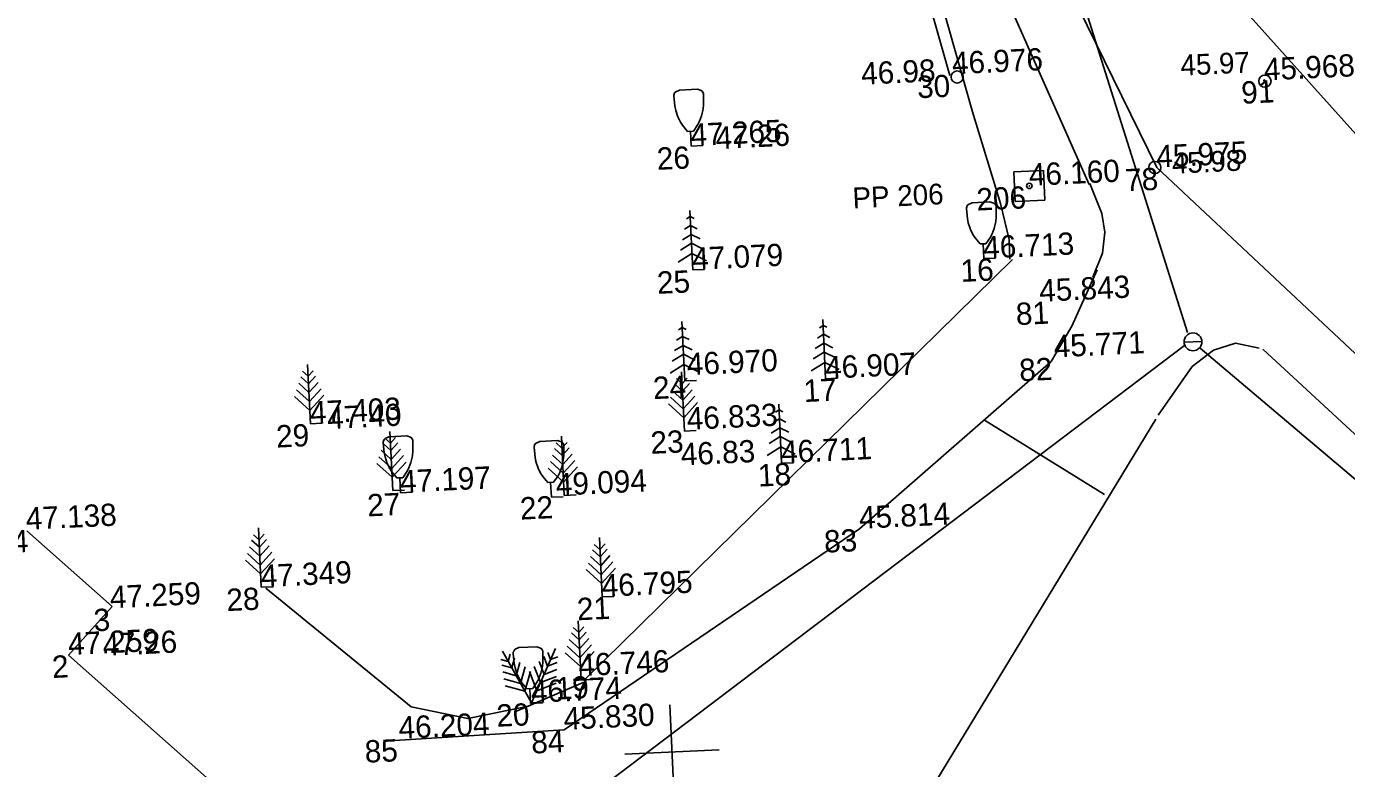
# Model space of a CAD drawing. Extents: x 641801 to 642265, y 6456380 to 6456844.
# Drawn here: x 641999.2 to 642043.68, y 6456440.19 to 6456465.2 of the extents above; entities that cross this region are included whole.
import ezdxf

# ---------------------------------------------------------------- set-up
doc = ezdxf.new("R2010")
doc.units = 0
for name, color, linetype in [('Default', 7, 'Continuous'), ('Level 1', 7, 'Continuous'), ('Level 10', 7, 'Continuous'), ('Level 14', 7, 'Continuous'), ('Level 15', 7, 'Continuous'), ('Level 3', 7, 'Continuous'), ('Level 30', 7, 'Continuous'), ('Level 42', 7, 'Continuous'), ('Level 5', 7, 'Continuous'), ('Level 54', 7, 'Continuous'), ('Level 57', 7, 'Continuous'), ('Level 58', 7, 'Continuous'), ('Level 59', 7, 'Continuous'), ('Level 60', 7, 'Continuous'), ('Level 62', 7, 'Continuous'), ('Level 63', 7, 'Continuous')]:
    doc.layers.add(name, color=color, linetype=linetype)

# ---------------------------------------------------------------- blocks, each defined once
blk = doc.blocks.new('VPP')
at = {"layer": 'Default'}
blk.add_lwpolyline([(-50, 50), (50, 50), (50, -50), (-50, -50)], close=True, dxfattribs=at)
blk.add_circle((0, 0), 9.23, dxfattribs=at)
blk = doc.blocks.new('RING_1')
at = {"layer": 'Level 54'}
blk.add_circle((0, 0), 222, dxfattribs=at)

msp = doc.modelspace()

# ---------------------------------------------------------------- linework, layer by layer
at = {"layer": 'Level 1'}
for p, q in [((642002.089, 6456445.656), (641999.217, 6456448.202)), ((642000.621, 6456444.019), (642002.089, 6456445.656)), ((642011.531, 6456434.352), (642000.621, 6456444.019))]:
    msp.add_line(p, q, dxfattribs=at)
at = {"layer": 'Level 10'}
for p, q in [((642024.825, 6456482.835), (642030.311, 6456463.546)), ((642030.311, 6456463.546), (642030.311, 6456463.546)), ((642021.207, 6456463.049), (642021.807, 6456463.077)), ((642021.473, 6456461.66), (642021.673, 6456461.669)), ((642021.596, 6456461.165), (642021.573, 6456461.665)), ((642021.596, 6456461.165), (642021.996, 6456461.184)), ((642021.651, 6456456.991), (642021.557, 6456458.989)), ((642031.066, 6456459.256), (642031.665, 6456459.284)), ((642021.581, 6456458.489), (642021.374, 6456458.362)), ((642021.566, 6456458.789), (642021.444, 6456458.713)), ((642021.566, 6456458.789), (642021.696, 6456458.725)), ((642021.581, 6456458.489), (642021.798, 6456458.382)), ((642021.595, 6456458.19), (642021.305, 6456458.01)), ((642021.595, 6456458.19), (642021.9, 6456458.038)), ((642021.609, 6456457.89), (642021.235, 6456457.659)), ((642021.609, 6456457.89), (642022.002, 6456457.695)), ((642031.331, 6456457.867), (642031.531, 6456457.876)), ((642031.454, 6456457.372), (642031.431, 6456457.872)), ((642021.625, 6456457.541), (642021.163, 6456457.255)), ((642021.625, 6456457.541), (642022.112, 6456457.299)), ((642031.454, 6456457.372), (642031.854, 6456457.391)), ((642022.05, 6456457.01), (642021.651, 6456456.991)), ((642021.296, 6456455.051), (642021.173, 6456454.975)), ((642021.38, 6456453.254), (642021.286, 6456455.251)), ((642021.296, 6456455.051), (642021.425, 6456454.987)), ((642026.042, 6456455.123), (642025.92, 6456455.047)), ((642026.126, 6456453.325), (642026.033, 6456455.322)), ((642026.042, 6456455.123), (642026.171, 6456455.059)), ((642021.324, 6456454.452), (642021.034, 6456454.273)), ((642021.31, 6456454.752), (642021.103, 6456454.624)), ((642021.31, 6456454.752), (642021.527, 6456454.644)), ((642021.324, 6456454.452), (642021.629, 6456454.301)), ((642026.07, 6456454.523), (642025.78, 6456454.344)), ((642026.056, 6456454.823), (642025.85, 6456454.695)), ((642026.056, 6456454.823), (642026.273, 6456454.715)), ((642026.07, 6456454.523), (642026.376, 6456454.372)), ((642021.338, 6456454.152), (642020.964, 6456453.921)), ((642021.338, 6456454.152), (642021.731, 6456453.957)), ((642026.084, 6456454.224), (642025.711, 6456453.993)), ((642026.084, 6456454.224), (642026.478, 6456454.029)), ((642008.697, 6456453.408), (642008.507, 6456453.58)), ((642008.772, 6456451.81), (642008.678, 6456453.807)), ((642008.697, 6456453.408), (642008.869, 6456453.597)), ((642021.354, 6456453.803), (642020.892, 6456453.517)), ((642021.369, 6456451.561), (642021.275, 6456453.558)), ((642021.354, 6456453.803), (642021.841, 6456453.561)), ((642026.101, 6456453.874), (642025.638, 6456453.588)), ((642026.101, 6456453.874), (642026.588, 6456453.633)), ((642008.723, 6456452.859), (642008.378, 6456453.173)), ((642008.709, 6456453.158), (642008.449, 6456453.395)), ((642008.709, 6456453.158), (642008.945, 6456453.418)), ((642008.723, 6456452.859), (642009.036, 6456453.203)), ((642021.305, 6456452.909), (642021.045, 6456453.146)), ((642021.294, 6456453.159), (642021.104, 6456453.331)), ((642021.294, 6456453.159), (642021.466, 6456453.348)), ((642021.305, 6456452.909), (642021.542, 6456453.169)), ((642021.779, 6456453.272), (642021.38, 6456453.254)), ((642026.526, 6456453.344), (642026.126, 6456453.325)), ((642008.751, 6456452.26), (642008.236, 6456452.728)), ((642008.737, 6456452.559), (642008.307, 6456452.95)), ((642008.737, 6456452.559), (642009.128, 6456452.989)), ((642008.751, 6456452.26), (642009.219, 6456452.774)), ((642021.334, 6456452.31), (642020.904, 6456452.701)), ((642021.319, 6456452.61), (642020.975, 6456452.923)), ((642021.319, 6456452.61), (642021.633, 6456452.954)), ((642021.334, 6456452.31), (642021.725, 6456452.74)), ((642021.348, 6456452.01), (642020.833, 6456452.479)), ((642021.348, 6456452.01), (642021.816, 6456452.525)), ((642024.559, 6456452.277), (642024.437, 6456452.201)), ((642024.644, 6456450.479), (642024.55, 6456452.476)), ((642024.559, 6456452.277), (642024.688, 6456452.213)), ((642009.171, 6456451.829), (642008.772, 6456451.81)), ((642024.573, 6456451.977), (642024.367, 6456451.85)), ((642024.573, 6456451.977), (642024.791, 6456451.869)), ((642011.471, 6456451.155), (642011.281, 6456451.328)), ((642011.417, 6456451.373), (642012.016, 6456451.401)), ((642011.546, 6456449.558), (642011.452, 6456451.555)), ((642011.471, 6456451.155), (642011.643, 6456451.345)), ((642017.321, 6456449.394), (642017.227, 6456451.391)), ((642021.768, 6456451.58), (642021.369, 6456451.561)), ((642024.601, 6456451.378), (642024.228, 6456451.147)), ((642024.587, 6456451.677), (642024.298, 6456451.498)), ((642024.587, 6456451.677), (642024.893, 6456451.526)), ((642024.601, 6456451.378), (642024.995, 6456451.183)), ((642011.497, 6456450.606), (642011.152, 6456450.92)), ((642011.482, 6456450.906), (642011.222, 6456451.142)), ((642011.482, 6456450.906), (642011.719, 6456451.166)), ((642011.497, 6456450.606), (642011.81, 6456450.951)), ((642016.5, 6456451.217), (642017.099, 6456451.245)), ((642017.257, 6456450.742), (642016.997, 6456450.978)), ((642017.246, 6456450.991), (642017.056, 6456451.164)), ((642017.246, 6456450.991), (642017.418, 6456451.181)), ((642017.257, 6456450.742), (642017.494, 6456451.002)), ((642024.618, 6456451.028), (642024.156, 6456450.742)), ((642024.618, 6456451.028), (642025.105, 6456450.787)), ((642011.525, 6456450.007), (642011.01, 6456450.475)), ((642011.511, 6456450.307), (642011.081, 6456450.698)), ((642011.511, 6456450.307), (642011.902, 6456450.736)), ((642011.525, 6456450.007), (642011.993, 6456450.521)), ((642017.286, 6456450.143), (642016.856, 6456450.534)), ((642017.271, 6456450.442), (642016.927, 6456450.756)), ((642017.271, 6456450.442), (642017.585, 6456450.787)), ((642017.286, 6456450.143), (642017.677, 6456450.572)), ((642025.043, 6456450.498), (642024.644, 6456450.479)), ((642011.682, 6456449.984), (642011.882, 6456449.993)), ((642017.3, 6456449.843), (642016.785, 6456450.311)), ((642017.3, 6456449.843), (642017.768, 6456450.357)), ((642011.945, 6456449.576), (642011.546, 6456449.558)), ((642011.805, 6456449.489), (642011.782, 6456449.989)), ((642016.765, 6456449.828), (642016.965, 6456449.838)), ((642016.889, 6456449.334), (642016.865, 6456449.833)), ((642011.805, 6456449.489), (642012.205, 6456449.508)), ((642016.889, 6456449.334), (642017.288, 6456449.353)), ((642017.72, 6456449.412), (642017.321, 6456449.394)), ((642007.115, 6456446.303), (642007.021, 6456448.3)), ((642007.051, 6456447.651), (642006.791, 6456447.888)), ((642007.04, 6456447.901), (642006.85, 6456448.073)), ((642007.04, 6456447.901), (642007.212, 6456448.09)), ((642007.051, 6456447.651), (642007.288, 6456447.911)), ((642018.6, 6456445.978), (642018.506, 6456447.975)), ((642007.079, 6456447.052), (642006.65, 6456447.443)), ((642007.065, 6456447.351), (642006.721, 6456447.665)), ((642007.065, 6456447.351), (642007.379, 6456447.696)), ((642007.079, 6456447.052), (642007.47, 6456447.481)), ((642018.55, 6456447.027), (642018.206, 6456447.34)), ((642018.536, 6456447.326), (642018.276, 6456447.563)), ((642018.525, 6456447.576), (642018.335, 6456447.748)), ((642018.525, 6456447.576), (642018.697, 6456447.765)), ((642018.536, 6456447.326), (642018.773, 6456447.586)), ((642018.55, 6456447.027), (642018.864, 6456447.371)), ((642007.093, 6456446.752), (642006.579, 6456447.22)), ((642007.093, 6456446.752), (642007.562, 6456447.266)), ((642018.578, 6456446.427), (642018.064, 6456446.896)), ((642018.564, 6456446.727), (642018.135, 6456447.118)), ((642018.564, 6456446.727), (642018.955, 6456447.156)), ((642018.578, 6456446.427), (642019.047, 6456446.942)), ((642007.514, 6456446.322), (642007.115, 6456446.303)), ((642018.999, 6456445.997), (642018.6, 6456445.978)), ((642017.888, 6456443.179), (642017.794, 6456445.177)), ((642017.825, 6456444.527), (642017.565, 6456444.764)), ((642017.813, 6456444.777), (642017.623, 6456444.949)), ((642017.813, 6456444.777), (642017.985, 6456444.966)), ((642017.825, 6456444.527), (642018.061, 6456444.787)), ((642015.797, 6456444.271), (642016.397, 6456444.299)), ((642016.216, 6456442.407), (642017.025, 6456444.236)), ((642017.853, 6456443.928), (642017.423, 6456444.319)), ((642017.839, 6456444.228), (642017.494, 6456444.542)), ((642017.839, 6456444.228), (642018.152, 6456444.573)), ((642017.853, 6456443.928), (642018.244, 6456444.358)), ((642015.434, 6456443.803), (642015.188, 6456443.872)), ((642016.216, 6456442.407), (642015.239, 6456444.152)), ((642015.434, 6456443.803), (642015.504, 6456444.049)), ((642015.556, 6456443.585), (642015.652, 6456443.923)), ((642015.703, 6456443.323), (642015.83, 6456443.772)), ((642016.641, 6456443.367), (642016.473, 6456443.802)), ((642016.762, 6456443.641), (642016.636, 6456443.969)), ((642016.762, 6456443.641), (642017.09, 6456443.768)), ((642016.863, 6456443.87), (642016.771, 6456444.109)), ((642016.863, 6456443.87), (642017.102, 6456443.962)), ((642017.867, 6456443.629), (642017.352, 6456444.097)), ((642017.867, 6456443.629), (642018.335, 6456444.143)), ((642015.556, 6456443.585), (642015.218, 6456443.68)), ((642015.703, 6456443.323), (642015.254, 6456443.45)), ((642015.85, 6456443.061), (642016.007, 6456443.62)), ((642015.996, 6456442.8), (642016.185, 6456443.469)), ((642016.398, 6456442.819), (642016.147, 6456443.467)), ((642016.519, 6456443.093), (642016.31, 6456443.635)), ((642016.641, 6456443.367), (642017.076, 6456443.535)), ((642015.85, 6456443.061), (642015.291, 6456443.219)), ((642015.996, 6456442.8), (642015.327, 6456442.988)), ((642016.063, 6456442.882), (642016.262, 6456442.892)), ((642016.186, 6456442.388), (642016.163, 6456442.887)), ((642016.398, 6456442.819), (642017.047, 6456443.069)), ((642016.519, 6456443.093), (642017.061, 6456443.302)), ((642018.287, 6456443.198), (642017.888, 6456443.179)), ((642016.186, 6456442.388), (642016.585, 6456442.406)), ((642016.615, 6456442.426), (642016.216, 6456442.407))]:
    msp.add_line(p, q, dxfattribs=at)
for points in [[(642021.473, 6456461.66), (642021.305, 6456461.865), (642021.235, 6456461.974), (642021.15, 6456462.145), (642021.078, 6456462.367), (642021.047, 6456462.522), (642021.017, 6456462.84), (642021.017, 6456462.881), (642021.043, 6456462.954), (642021.082, 6456462.993), (642021.207, 6456463.049)], [(642021.673, 6456461.669), (642021.821, 6456461.889), (642021.88, 6456462.004), (642021.949, 6456462.183), (642021.999, 6456462.411), (642022.016, 6456462.567), (642022.016, 6456462.886), (642022.012, 6456462.928), (642021.979, 6456462.998), (642021.937, 6456463.033), (642021.807, 6456463.077)], [(642031.331, 6456457.867), (642031.163, 6456458.072), (642031.093, 6456458.181), (642031.008, 6456458.352), (642030.936, 6456458.574), (642030.905, 6456458.729), (642030.875, 6456459.047), (642030.875, 6456459.088), (642030.902, 6456459.161), (642030.94, 6456459.2), (642031.066, 6456459.256)], [(642031.531, 6456457.876), (642031.679, 6456458.096), (642031.738, 6456458.211), (642031.807, 6456458.39), (642031.858, 6456458.618), (642031.874, 6456458.774), (642031.874, 6456459.093), (642031.87, 6456459.135), (642031.837, 6456459.205), (642031.795, 6456459.24), (642031.665, 6456459.284)], [(642011.682, 6456449.984), (642011.514, 6456450.189), (642011.444, 6456450.298), (642011.359, 6456450.469), (642011.287, 6456450.691), (642011.256, 6456450.846), (642011.226, 6456451.164), (642011.226, 6456451.205), (642011.252, 6456451.278), (642011.291, 6456451.317), (642011.417, 6456451.373)], [(642011.882, 6456449.993), (642012.03, 6456450.213), (642012.089, 6456450.328), (642012.158, 6456450.507), (642012.208, 6456450.735), (642012.225, 6456450.892), (642012.225, 6456451.211), (642012.221, 6456451.252), (642012.188, 6456451.322), (642012.146, 6456451.357), (642012.016, 6456451.401)], [(642016.765, 6456449.828), (642016.597, 6456450.034), (642016.528, 6456450.142), (642016.442, 6456450.314), (642016.371, 6456450.536), (642016.34, 6456450.69), (642016.31, 6456451.008), (642016.31, 6456451.05), (642016.336, 6456451.122), (642016.375, 6456451.161), (642016.5, 6456451.217)], [(642016.965, 6456449.838), (642017.113, 6456450.058), (642017.173, 6456450.173), (642017.241, 6456450.351), (642017.292, 6456450.579), (642017.308, 6456450.736), (642017.308, 6456451.055), (642017.304, 6456451.096), (642017.271, 6456451.166), (642017.229, 6456451.201), (642017.099, 6456451.245)], [(642016.063, 6456442.882), (642015.895, 6456443.087), (642015.825, 6456443.196), (642015.74, 6456443.367), (642015.668, 6456443.59), (642015.637, 6456443.744), (642015.607, 6456444.062), (642015.607, 6456444.103), (642015.633, 6456444.176), (642015.672, 6456444.215), (642015.797, 6456444.271)], [(642016.262, 6456442.892), (642016.411, 6456443.112), (642016.47, 6456443.226), (642016.539, 6456443.405), (642016.589, 6456443.633), (642016.606, 6456443.79), (642016.606, 6456444.109), (642016.602, 6456444.15), (642016.569, 6456444.22), (642016.527, 6456444.255), (642016.397, 6456444.299)]]:
    msp.add_lwpolyline(points, dxfattribs=at)
at = {"layer": 'Level 14'}
msp.add_line((642051.534, 6456453.137), (642036.376, 6456470.062), dxfattribs=at)
at = {"layer": 'Level 15'}
for p, q in [((642038.315, 6456454.89), (642024.586, 6456498.406)), ((642038.214, 6456454.444), (642011.518, 6456434.229)), ((642038.75, 6456454.356), (642044.204, 6456449.742))]:
    msp.add_line(p, q, dxfattribs=at)
at = {"layer": 'Level 3'}
for centre in [(642030.563, 6456463.492), (642040.929, 6456463.349), (642037.218, 6456460.441)]:
    msp.add_circle(centre, 0.205, dxfattribs=at)
at = {"layer": 'Level 30'}
for p, q in [((642035.011, 6456459.866), (642031.303, 6456468.212)), ((642035.026, 6456459.905), (642035.429, 6456458.895)), ((642035.429, 6456458.895), (642035.538, 6456458.268)), ((642035.538, 6456458.268), (642035.453, 6456457.552)), ((642035.453, 6456457.552), (642035.135, 6456456.746)), ((642035.281, 6456456.992), (642034.421, 6456455.093)), ((642034.421, 6456455.093), (642033.726, 6456453.913)), ((642039.202, 6456454.289), (642039.942, 6456454.522)), ((642039.942, 6456454.522), (642040.739, 6456454.361)), ((642038.476, 6456453.741), (642039.202, 6456454.289)), ((642046.103, 6456449.479), (642040.858, 6456454.325)), ((642037.328, 6456452.105), (642038.476, 6456453.741)), ((642037.249, 6456451.97), (642026.51, 6456434.281)), ((642031.476, 6456451.93), (642035.525, 6456449.424))]:
    msp.add_line(p, q, dxfattribs=at)
for points in [[(642022.11, 6456505.693), (642025.486, 6456494.263), (642033.473, 6456468.231), (642037.285, 6456460.439), (642047.226, 6456451.118), (642055.904, 6456445.671)], [(642033.726, 6456453.913), (642027.269, 6456448.272), (642017.318, 6456441.501), (642011.606, 6456441.143)]]:
    msp.add_lwpolyline(points, dxfattribs=at)
at = {"layer": 'Level 42'}
for p, q in [((642025.118, 6456483.242), (642031.08, 6456462.313)), ((642031.08, 6456462.313), (642032.015, 6456459.233)), ((642032.015, 6456459.233), (642032.309, 6456458.02)), ((642032.309, 6456458.02), (642032.34, 6456457.35)), ((642032.429, 6456457.344), (642018.034, 6456443.222)), ((642012.164, 6456442.27), (642007.273, 6456446.272)), ((642017.961, 6456443.1), (642015.714, 6456442.124)), ((642014.079, 6456441.885), (642012.164, 6456442.27)), ((642016.115, 6456442.297), (642014.079, 6456441.885))]:
    msp.add_line(p, q, dxfattribs=at)
at = {"layer": 'Level 5'}
msp.add_line((642038.206, 6456454.555), (642038.805, 6456454.583), dxfattribs=at)
msp.add_circle((642038.505, 6456454.569), 0.3, dxfattribs=at)
at = {"layer": 'Level 58'}
for p, q in [((642020.877, 6456442.343), (642021.026, 6456439.16)), ((642019.36, 6456440.677), (642022.543, 6456440.826))]:
    msp.add_line(p, q, dxfattribs=at)
at = {"layer": 'Level 60'}
msp.add_lwpolyline([(642032.468, 6456460.299), (642033.467, 6456460.346), (642033.513, 6456459.347), (642032.515, 6456459.301)], close=True, dxfattribs=at)
msp.add_circle((642032.991, 6456459.823), 0.0908, dxfattribs=at)

# ---------------------------------------------------------------- block references
at = {"layer": 'Level 54', "xscale": 9.997492719158291e-05, "yscale": 9.997492719158293e-05, "rotation": 2.686430208031852}
msp.add_blockref('RING_1', (642040.91, 6456463.374), dxfattribs=at)
at = {"layer": 'Level 60', "xscale": 9.997492719158291e-05, "yscale": 9.997492719158293e-05, "rotation": 2.686430208031852}
msp.add_blockref('VPP', (642032.991, 6456459.823), dxfattribs=at)
msp.add_blockref('VPP', (642032.991, 6456459.823), dxfattribs=at)

# ---------------------------------------------------------------- texts
at = {"layer": 'Level 57'}
for s, p in [('45.97', (642038.099, 6456463.535)), ('45.98', (642037.808, 6456460.23)), ('PP 206', (642027.051, 6456459.065))]:
    msp.add_text(s, height=0.6998, rotation=2.6864, dxfattribs=at).set_placement(p)
at = {"layer": 'Level 59'}
for s, p in [('46.98', (642027.342, 6456463.23)), ('47.26', (642022.438, 6456461.062)), ('47.40', (642009.35, 6456451.631)), ('46.83', (642021.266, 6456450.406)), ('47.26', (642001.791, 6456443.988))]:
    msp.add_text(s, height=0.7498, rotation=2.6864, dxfattribs=at).set_placement(p)
at = {"layer": 'Level 62'}
for s, height, p in [('30', 0.7498, (642029.228, 6456462.774)), ('91', 0.7498, (642040.149, 6456462.587)), ('26', 0.7498, (642020.458, 6456460.361)), ('78', 0.7498, (642036.235, 6456459.639)), ('206', 0.7498, (642031.227, 6456458.99)), ('206', 0.7498, (642031.227, 6456458.99)), ('16', 0.7498, (642030.693, 6456456.586)), ('25', 0.7498, (642020.465, 6456456.185)), ('81', 0.7498, (642032.555, 6456455.132)), ('82', 0.7498, (642032.668, 6456453.24)), ('24', 0.7498, (642020.331, 6456452.639)), ('17', 0.7498, (642025.401, 6456452.54)), ('29', 0.7498, (642007.633, 6456451.006)), ('23', 0.7498, (642020.245, 6456450.796)), ('18', 0.7498, (642023.865, 6456449.692)), ('27', 0.7498, (642010.702, 6456448.687)), ('22', 0.7498, (642015.849, 6456448.58)), ('4', 0.75, (641998.731, 6456447.466)), ('83', 0.7498, (642026.095, 6456447.467)), ('28', 0.7498, (642005.958, 6456445.498)), ('3', 0.75, (642001.484, 6456444.817)), ('21', 0.7498, (642017.768, 6456445.188)), ('2', 0.75, (642000.084, 6456443.244)), ('19', 0.7498, (642017.053, 6456442.518)), ('20', 0.7498, (642015.054, 6456441.602)), ('85', 0.7498, (642010.618, 6456440.392)), ('84', 0.7498, (642016.227, 6456440.699))]:
    msp.add_text(s, height=height, rotation=2.6864, dxfattribs=at).set_placement(p)
at = {"layer": 'Level 63'}
for s, p in [('46.976', (642030.402, 6456463.58)), ('45.968', (642040.91, 6456463.374)), ('47.265', (642021.596, 6456461.165)), ('45.975', (642037.285, 6456460.439)), ('46.160', (642032.991, 6456459.823)), ('46.160', (642032.991, 6456459.823)), ('46.713', (642031.454, 6456457.372)), ('47.079', (642021.651, 6456456.991)), ('45.843', (642033.34, 6456455.919)), ('45.771', (642033.83, 6456454.045)), ('46.970', (642021.469, 6456453.443)), ('46.907', (642026.126, 6456453.325)), ('47.403', (642008.772, 6456451.81)), ('46.833', (642021.466, 6456451.604)), ('46.711', (642024.644, 6456450.479)), ('47.197', (642011.805, 6456449.489)), ('49.094', (642017.058, 6456449.388)), ('47.138', (641999.197, 6456448.238)), ('45.814', (642027.269, 6456448.272)), ('47.349', (642007.115, 6456446.303)), ('47.259', (642002.033, 6456445.593)), ('46.795', (642018.6, 6456445.978)), ('47.259', (642000.621, 6456444.019)), ('46.746', (642017.814, 6456443.304)), ('46.774', (642016.216, 6456442.407)), ('46.204', (642011.757, 6456441.196)), ('45.830', (642017.318, 6456441.501))]:
    msp.add_text(s, height=0.7498, rotation=2.6864, dxfattribs=at).set_placement(p)

doc.saveas('drawing.dxf')
